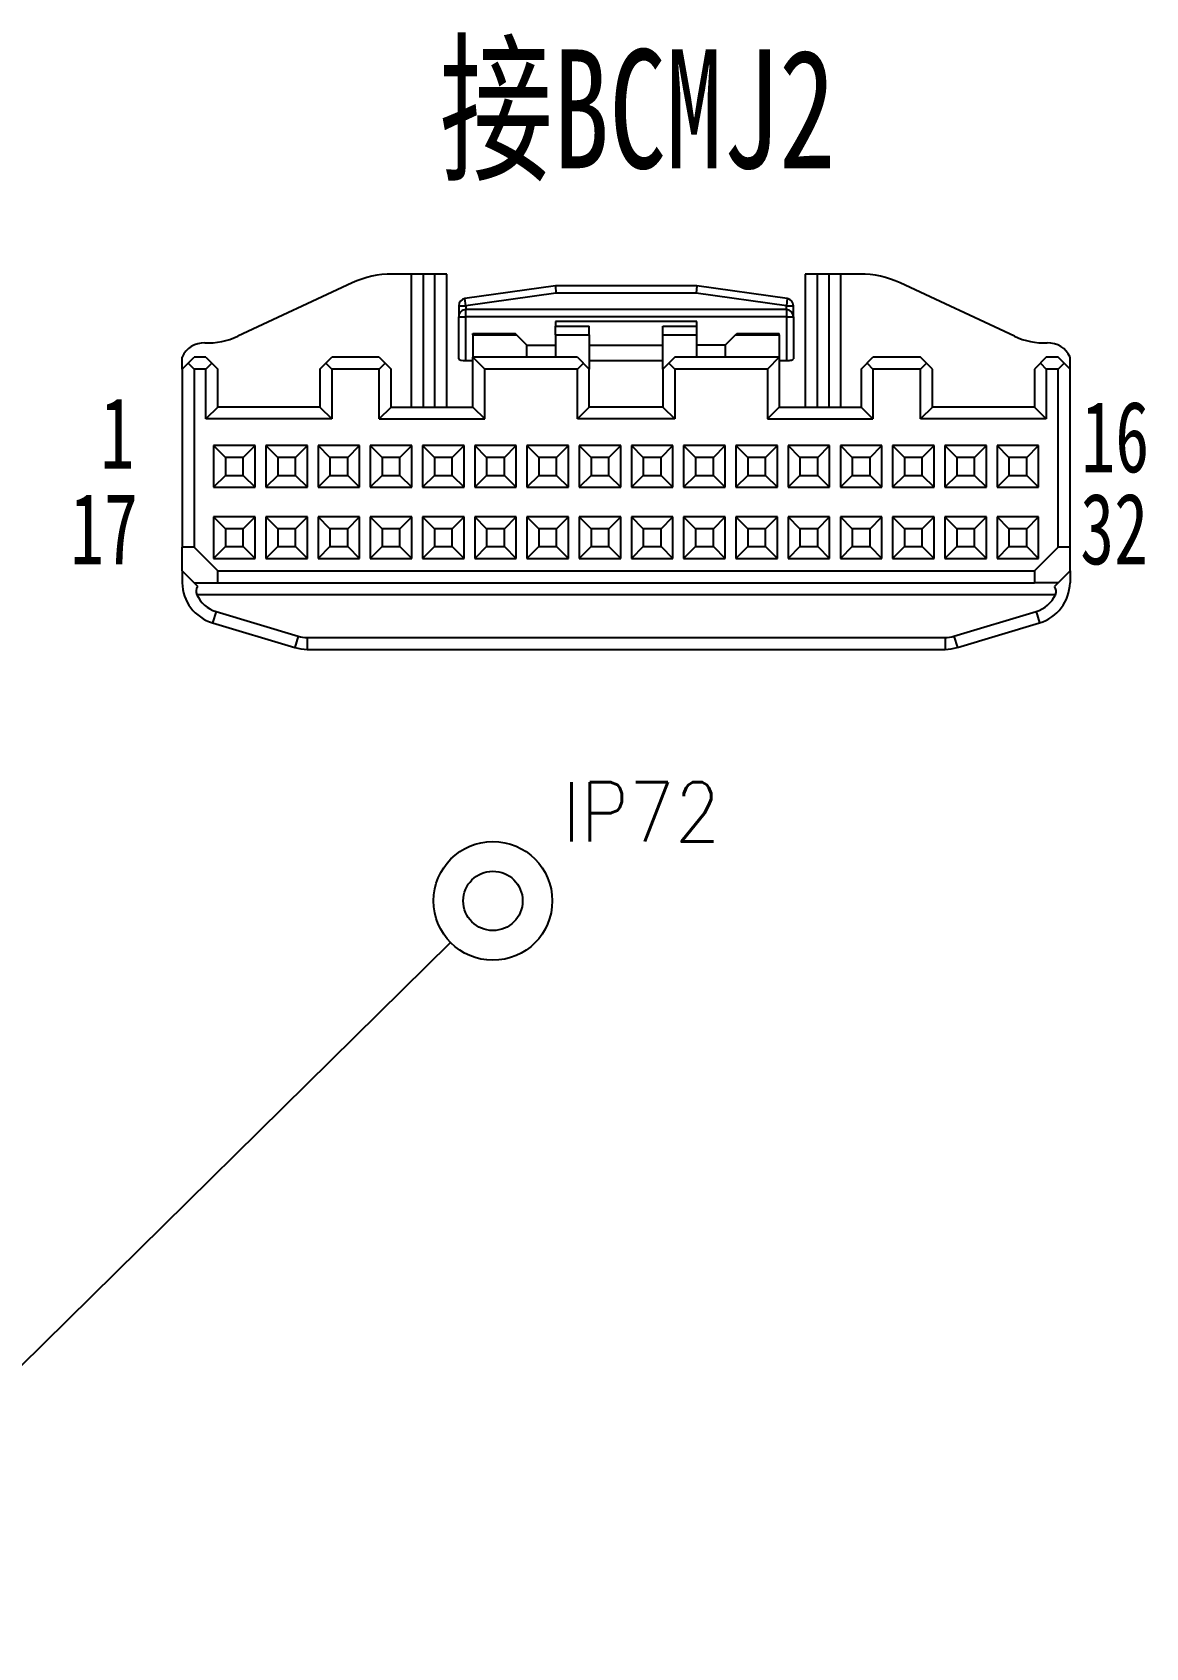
# Model space of a CAD drawing. Header units: inches. Extents: x 47316 to 59086, y 3141 to 11743.
# Drawn here: x 51170.3 to 51217.2, y 8782.5 to 8850.5 of the extents above; entities that cross this region are included whole.
import ezdxf

# ---------------------------------------------------------------- set-up
doc = ezdxf.new("R2010")
doc.units = ezdxf.units.IN
doc.header["$MEASUREMENT"] = 0
doc.layers.add('___SHELL', color=7, linetype='Continuous')
doc.styles.add('MtX_FangSong_GB2312', font='')
doc.styles.get("Standard").update_dxf_attribs({"font": ''})
doc.styles.get('MtX_FangSong_GB2312').set_extended_font_data('FangSong_GB2312')
doc.styles.get('Standard').set_extended_font_data('SimSun')
doc.linetypes.add('_VH_OTCON', pattern='A,0.0001,[7,VeSys.shx,S=0.1,R=0,X=0,Y=0],-0.4,[7,VeSys.shx,S=0.1,R=0,X=0,Y=0],-0.4,["X",Standard,S=1,R=0,X=-0.5,Y=-0.5],-0.0001,[7,VeSys.shx,S=0.1,R=0,X=0,Y=0],-0.4', length=1.2002)

msp = doc.modelspace()

# ---------------------------------------------------------------- linework, layer by layer
at = {"color": 0, "linetype": '_VH_OTCON', "lineweight": -2, "ltscale": 5}
msp.add_line((51119.373, 8744.693), (51187.951, 8812.199), dxfattribs=at)
at = {"color": 0, "linetype": 'Continuous', "lineweight": -2}
for radius in [2.5, 1.25]:
    msp.add_circle((51189.732, 8813.953), radius, dxfattribs=at)
at = {"layer": '___SHELL', "color": 0, "lineweight": -2, "ltscale": 0.02}
for p, q in [((51186.291, 8840.342), (51185.491, 8840.342)), ((51205.191, 8840.342), (51204.391, 8840.342))]:
    msp.add_line(p, q, dxfattribs=at)
at = {"layer": '___SHELL', "color": 0, "lineweight": -2, "ltscale": 0.0125}
for p, q in [((51187.791, 8840.342), (51186.291, 8840.342)), ((51204.391, 8840.342), (51202.891, 8840.342)), ((51176.641, 8836.342), (51176.641, 8836.842)), ((51177.641, 8836.842), (51177.141, 8836.842)), ((51191.166, 8836.842), (51191.166, 8837.342)), ((51199.516, 8837.342), (51199.516, 8836.842)), ((51213.541, 8836.842), (51213.041, 8836.842)), ((51214.041, 8836.342), (51214.041, 8836.842)), ((51177.641, 8836.342), (51177.141, 8836.342)), ((51213.541, 8836.342), (51213.041, 8836.342)), ((51177.141, 8828.842), (51176.641, 8828.842)), ((51214.041, 8828.842), (51213.541, 8828.842)), ((51178.141, 8827.342), (51178.141, 8827.842)), ((51212.541, 8827.842), (51212.541, 8827.342)), ((51178.067, 8826.136), (51177.923, 8825.657)), ((51212.614, 8826.136), (51212.758, 8825.657)), ((51181.531, 8825.097), (51181.387, 8824.618)), ((51181.905, 8825.042), (51181.905, 8824.542)), ((51208.776, 8825.042), (51208.776, 8824.542)), ((51209.15, 8825.097), (51209.294, 8824.618))]:
    msp.add_line(p, q, dxfattribs=at)
at = {"layer": '___SHELL', "color": 0, "lineweight": -2, "ltscale": 0.139999}
for p, q in [((51186.291, 8840.342), (51186.291, 8834.742)), ((51186.791, 8840.342), (51186.791, 8834.742)), ((51187.291, 8834.742), (51187.291, 8840.342)), ((51187.791, 8834.742), (51187.791, 8840.342)), ((51202.891, 8840.342), (51202.891, 8834.742)), ((51203.391, 8840.342), (51203.391, 8834.742)), ((51203.891, 8834.742), (51203.891, 8840.342)), ((51204.391, 8834.742), (51204.391, 8840.342))]:
    msp.add_line(p, q, dxfattribs=at)
at = {"layer": '___SHELL', "color": 0, "lineweight": -2, "ltscale": 0.13289}
for p, q in [((51183.8, 8839.967), (51178.982, 8837.721)), ((51211.699, 8837.721), (51206.881, 8839.967))]:
    msp.add_line(p, q, dxfattribs=at)
at = {"layer": '___SHELL', "color": 0, "lineweight": -2, "ltscale": 0.096357}
for p, q in [((51192.366, 8839.842), (51188.549, 8839.306)), ((51202.132, 8839.306), (51198.316, 8839.842))]:
    msp.add_line(p, q, dxfattribs=at)
at = {"layer": '___SHELL', "color": 0, "lineweight": -2, "ltscale": 0.095832}
for p, q in [((51192.386, 8839.542), (51188.591, 8839.009)), ((51202.091, 8839.009), (51198.295, 8839.542))]:
    msp.add_line(p, q, dxfattribs=at)
at = {"layer": '___SHELL', "color": 0, "lineweight": -2, "ltscale": 0.148749}
for p, q in [((51198.316, 8839.842), (51192.366, 8839.842)), ((51198.316, 8838.342), (51192.366, 8838.342))]:
    msp.add_line(p, q, dxfattribs=at)
at = {"layer": '___SHELL', "color": 0, "lineweight": -2, "ltscale": 0.007518}
for p, q in [((51192.366, 8839.842), (51192.386, 8839.542)), ((51198.316, 8839.842), (51198.295, 8839.542))]:
    msp.add_line(p, q, dxfattribs=at)
at = {"layer": '___SHELL', "color": 0, "lineweight": -2, "ltscale": 0.147702}
msp.add_line((51198.295, 8839.542), (51192.386, 8839.542), dxfattribs=at)
at = {"layer": '___SHELL', "color": 0, "lineweight": -2, "ltscale": 0.011663}
for p, q in [((51188.291, 8839.009), (51188.291, 8838.542)), ((51202.391, 8838.542), (51202.391, 8839.009))]:
    msp.add_line(p, q, dxfattribs=at)
at = {"layer": '___SHELL', "color": 0, "lineweight": -2, "ltscale": 0.0075}
for p, q in [((51188.291, 8839.009), (51188.591, 8839.009)), ((51188.591, 8838.542), (51188.591, 8838.842)), ((51202.091, 8839.009), (51202.391, 8839.009)), ((51202.091, 8838.842), (51202.091, 8838.542)), ((51188.291, 8838.542), (51188.591, 8838.542)), ((51202.091, 8838.542), (51202.391, 8838.542)), ((51188.591, 8836.699), (51188.891, 8836.699)), ((51201.791, 8836.699), (51202.091, 8836.699))]:
    msp.add_line(p, q, dxfattribs=at)
at = {"layer": '___SHELL', "color": 0, "lineweight": -2, "ltscale": 0.007499}
for p, q in [((51188.591, 8839.009), (51188.549, 8839.306)), ((51202.132, 8839.306), (51202.091, 8839.009))]:
    msp.add_line(p, q, dxfattribs=at)
at = {"layer": '___SHELL', "color": 0, "lineweight": -2, "ltscale": 0.004163}
for p, q in [((51188.591, 8839.009), (51188.591, 8838.842)), ((51202.091, 8838.842), (51202.091, 8839.009))]:
    msp.add_line(p, q, dxfattribs=at)
at = {"layer": '___SHELL', "color": 0, "lineweight": -2, "ltscale": 0.3375}
for p, q in [((51202.091, 8838.842), (51188.591, 8838.842)), ((51202.091, 8838.542), (51188.591, 8838.542))]:
    msp.add_line(p, q, dxfattribs=at)
at = {"layer": '___SHELL', "color": 0, "lineweight": -2, "ltscale": 0.044357}
for p, q in [((51188.291, 8836.768), (51188.291, 8838.542)), ((51202.391, 8838.542), (51202.391, 8836.768))]:
    msp.add_line(p, q, dxfattribs=at)
at = {"layer": '___SHELL', "color": 0, "lineweight": -2, "ltscale": 0.046072}
for p, q in [((51188.591, 8836.699), (51188.591, 8838.542)), ((51202.091, 8838.542), (51202.091, 8836.699))]:
    msp.add_line(p, q, dxfattribs=at)
at = {"layer": '___SHELL', "color": 0, "lineweight": -2, "ltscale": 0.005}
for p, q in [((51192.366, 8838.342), (51192.366, 8838.142)), ((51198.316, 8838.142), (51198.316, 8838.342))]:
    msp.add_line(p, q, dxfattribs=at)
at = {"layer": '___SHELL', "color": 0, "lineweight": -2, "ltscale": 0.035625}
for p, q in [((51192.366, 8838.142), (51193.791, 8838.142)), ((51196.891, 8838.142), (51198.316, 8838.142)), ((51192.366, 8837.78), (51193.791, 8837.78)), ((51196.891, 8837.78), (51198.316, 8837.78))]:
    msp.add_line(p, q, dxfattribs=at)
at = {"layer": '___SHELL', "color": 0, "lineweight": -2, "ltscale": 0.009042}
for p, q in [((51192.366, 8837.78), (51192.366, 8838.142)), ((51193.791, 8837.78), (51193.791, 8838.142)), ((51196.891, 8837.78), (51196.891, 8838.142)), ((51198.316, 8837.78), (51198.316, 8838.142))]:
    msp.add_line(p, q, dxfattribs=at)
at = {"layer": '___SHELL', "color": 0, "lineweight": -2, "ltscale": 0.001542}
for p, q in [((51188.891, 8837.78), (51188.891, 8837.842)), ((51201.791, 8837.78), (51201.791, 8837.842))]:
    msp.add_line(p, q, dxfattribs=at)
at = {"layer": '___SHELL', "color": 0, "lineweight": -2, "ltscale": 0.044376}
for p, q in [((51188.891, 8837.842), (51190.666, 8837.842)), ((51200.016, 8837.842), (51201.791, 8837.842))]:
    msp.add_line(p, q, dxfattribs=at)
at = {"layer": '___SHELL', "color": 0, "lineweight": -2, "ltscale": 0.023458}
for p, q in [((51188.891, 8837.78), (51188.891, 8836.842)), ((51192.366, 8837.78), (51192.366, 8836.842)), ((51198.316, 8836.842), (51198.316, 8837.78)), ((51201.791, 8837.78), (51201.791, 8836.842))]:
    msp.add_line(p, q, dxfattribs=at)
at = {"layer": '___SHELL', "color": 0, "lineweight": -2, "ltscale": 0.045918}
for p, q in [((51188.891, 8837.78), (51190.727, 8837.78)), ((51199.954, 8837.78), (51201.791, 8837.78))]:
    msp.add_line(p, q, dxfattribs=at)
at = {"layer": '___SHELL', "color": 0, "lineweight": -2, "ltscale": 0.002181}
for p, q in [((51190.727, 8837.78), (51190.666, 8837.842)), ((51200.016, 8837.842), (51199.954, 8837.78))]:
    msp.add_line(p, q, dxfattribs=at)
at = {"layer": '___SHELL', "color": 0, "lineweight": -2, "ltscale": 0.015497}
for p, q in [((51191.166, 8837.342), (51190.727, 8837.78)), ((51199.954, 8837.78), (51199.516, 8837.342))]:
    msp.add_line(p, q, dxfattribs=at)
at = {"layer": '___SHELL', "color": 0, "lineweight": -2, "ltscale": 0.035958}
for p, q in [((51193.791, 8837.78), (51193.791, 8836.342)), ((51196.891, 8836.342), (51196.891, 8837.78))]:
    msp.add_line(p, q, dxfattribs=at)
at = {"layer": '___SHELL', "color": 0, "lineweight": -2, "ltscale": 0.008839}
for p, q in [((51176.641, 8836.342), (51177.141, 8836.842)), ((51177.641, 8836.842), (51178.141, 8836.342)), ((51182.441, 8836.342), (51182.941, 8836.842)), ((51184.941, 8836.842), (51185.441, 8836.342)), ((51193.291, 8836.842), (51193.791, 8836.342)), ((51197.391, 8836.842), (51196.891, 8836.342)), ((51205.241, 8836.342), (51205.741, 8836.842)), ((51208.241, 8836.342), (51207.741, 8836.842)), ((51213.041, 8836.842), (51212.541, 8836.342)), ((51214.041, 8836.342), (51213.541, 8836.842)), ((51177.141, 8836.342), (51176.891, 8836.592)), ((51177.641, 8836.342), (51177.891, 8836.592)), ((51182.941, 8836.342), (51182.691, 8836.592)), ((51185.191, 8836.592), (51184.941, 8836.342)), ((51193.541, 8836.592), (51193.291, 8836.342)), ((51197.141, 8836.592), (51197.391, 8836.342)), ((51205.491, 8836.592), (51205.741, 8836.342)), ((51207.991, 8836.592), (51207.741, 8836.342)), ((51212.791, 8836.592), (51213.041, 8836.342)), ((51213.791, 8836.592), (51213.541, 8836.342))]:
    msp.add_line(p, q, dxfattribs=at)
at = {"layer": '___SHELL', "color": 0, "lineweight": -2, "ltscale": 0.05}
for p, q in [((51184.941, 8836.842), (51182.941, 8836.842)), ((51207.741, 8836.842), (51205.741, 8836.842)), ((51184.941, 8836.342), (51182.941, 8836.342)), ((51207.741, 8836.342), (51205.741, 8836.342))]:
    msp.add_line(p, q, dxfattribs=at)
at = {"layer": '___SHELL', "color": 0, "lineweight": -2, "ltscale": 0.110001}
for p, q in [((51193.291, 8836.842), (51188.891, 8836.842)), ((51201.791, 8836.842), (51197.391, 8836.842))]:
    msp.add_line(p, q, dxfattribs=at)
at = {"layer": '___SHELL', "color": 0, "lineweight": -2, "ltscale": 0.017678}
for p, q in [((51188.891, 8836.842), (51189.391, 8836.342)), ((51201.791, 8836.842), (51201.291, 8836.342)), ((51178.141, 8834.742), (51177.641, 8834.242)), ((51182.441, 8834.742), (51182.941, 8834.242)), ((51184.941, 8834.242), (51185.441, 8834.742)), ((51188.891, 8834.742), (51189.391, 8834.242)), ((51193.791, 8834.742), (51193.291, 8834.242)), ((51196.891, 8834.742), (51197.391, 8834.242)), ((51201.291, 8834.242), (51201.791, 8834.742)), ((51205.241, 8834.742), (51205.741, 8834.242)), ((51208.241, 8834.742), (51207.741, 8834.242)), ((51212.541, 8834.742), (51213.041, 8834.242)), ((51178.466, 8832.617), (51177.966, 8833.117)), ((51179.216, 8832.617), (51179.716, 8833.117)), ((51180.666, 8832.617), (51180.166, 8833.117)), ((51181.416, 8832.617), (51181.916, 8833.117)), ((51182.866, 8832.617), (51182.366, 8833.117)), ((51183.616, 8832.617), (51184.116, 8833.117)), ((51185.066, 8832.617), (51184.566, 8833.117)), ((51185.816, 8832.617), (51186.316, 8833.117)), ((51187.266, 8832.617), (51186.766, 8833.117)), ((51188.016, 8832.617), (51188.516, 8833.117)), ((51189.466, 8832.617), (51188.966, 8833.117)), ((51190.216, 8832.617), (51190.716, 8833.117)), ((51191.666, 8832.617), (51191.166, 8833.117)), ((51192.416, 8832.617), (51192.916, 8833.117)), ((51193.866, 8832.617), (51193.366, 8833.117)), ((51194.616, 8832.617), (51195.116, 8833.117)), ((51196.066, 8832.617), (51195.566, 8833.117)), ((51196.816, 8832.617), (51197.316, 8833.117)), ((51198.266, 8832.617), (51197.766, 8833.117)), ((51199.016, 8832.617), (51199.516, 8833.117)), ((51200.466, 8832.617), (51199.966, 8833.117)), ((51201.216, 8832.617), (51201.716, 8833.117)), ((51202.666, 8832.617), (51202.166, 8833.117)), ((51203.416, 8832.617), (51203.916, 8833.117)), ((51204.866, 8832.617), (51204.366, 8833.117)), ((51205.616, 8832.617), (51206.116, 8833.117)), ((51207.066, 8832.617), (51206.566, 8833.117)), ((51207.816, 8832.617), (51208.316, 8833.117)), ((51209.266, 8832.617), (51208.766, 8833.117)), ((51210.016, 8832.617), (51210.516, 8833.117)), ((51211.466, 8832.617), (51210.966, 8833.117)), ((51212.216, 8832.617), (51212.716, 8833.117)), ((51178.466, 8831.867), (51177.966, 8831.367)), ((51179.216, 8831.867), (51179.716, 8831.367)), ((51180.666, 8831.867), (51180.166, 8831.367)), ((51181.416, 8831.867), (51181.916, 8831.367)), ((51182.866, 8831.867), (51182.366, 8831.367)), ((51183.616, 8831.867), (51184.116, 8831.367)), ((51185.066, 8831.867), (51184.566, 8831.367)), ((51185.816, 8831.867), (51186.316, 8831.367)), ((51187.266, 8831.867), (51186.766, 8831.367)), ((51188.016, 8831.867), (51188.516, 8831.367)), ((51189.466, 8831.867), (51188.966, 8831.367)), ((51190.216, 8831.867), (51190.716, 8831.367)), ((51191.666, 8831.867), (51191.166, 8831.367)), ((51192.416, 8831.867), (51192.916, 8831.367)), ((51193.866, 8831.867), (51193.366, 8831.367)), ((51194.616, 8831.867), (51195.116, 8831.367)), ((51196.066, 8831.867), (51195.566, 8831.367)), ((51196.816, 8831.867), (51197.316, 8831.367)), ((51198.266, 8831.867), (51197.766, 8831.367)), ((51199.016, 8831.867), (51199.516, 8831.367)), ((51200.466, 8831.867), (51199.966, 8831.367)), ((51201.216, 8831.867), (51201.716, 8831.367)), ((51202.666, 8831.867), (51202.166, 8831.367)), ((51203.416, 8831.867), (51203.916, 8831.367)), ((51204.866, 8831.867), (51204.366, 8831.367)), ((51205.616, 8831.867), (51206.116, 8831.367)), ((51207.066, 8831.867), (51206.566, 8831.367)), ((51207.816, 8831.867), (51208.316, 8831.367)), ((51209.266, 8831.867), (51208.766, 8831.367)), ((51210.016, 8831.867), (51210.516, 8831.367)), ((51211.466, 8831.867), (51210.966, 8831.367)), ((51212.216, 8831.867), (51212.716, 8831.367)), ((51178.466, 8829.617), (51177.966, 8830.117)), ((51179.216, 8829.617), (51179.716, 8830.117)), ((51180.666, 8829.617), (51180.166, 8830.117)), ((51181.416, 8829.617), (51181.916, 8830.117)), ((51182.866, 8829.617), (51182.366, 8830.117)), ((51183.616, 8829.617), (51184.116, 8830.117)), ((51185.066, 8829.617), (51184.566, 8830.117)), ((51185.816, 8829.617), (51186.316, 8830.117)), ((51187.266, 8829.617), (51186.766, 8830.117)), ((51188.016, 8829.617), (51188.516, 8830.117)), ((51189.466, 8829.617), (51188.966, 8830.117)), ((51190.216, 8829.617), (51190.716, 8830.117)), ((51191.666, 8829.617), (51191.166, 8830.117)), ((51192.416, 8829.617), (51192.916, 8830.117)), ((51193.866, 8829.617), (51193.366, 8830.117)), ((51194.616, 8829.617), (51195.116, 8830.117)), ((51196.066, 8829.617), (51195.566, 8830.117)), ((51196.816, 8829.617), (51197.316, 8830.117)), ((51198.266, 8829.617), (51197.766, 8830.117)), ((51199.016, 8829.617), (51199.516, 8830.117)), ((51200.466, 8829.617), (51199.966, 8830.117)), ((51201.216, 8829.617), (51201.716, 8830.117)), ((51202.666, 8829.617), (51202.166, 8830.117)), ((51203.416, 8829.617), (51203.916, 8830.117)), ((51204.866, 8829.617), (51204.366, 8830.117)), ((51205.616, 8829.617), (51206.116, 8830.117)), ((51207.066, 8829.617), (51206.566, 8830.117)), ((51207.816, 8829.617), (51208.316, 8830.117)), ((51209.266, 8829.617), (51208.766, 8830.117)), ((51210.016, 8829.617), (51210.516, 8830.117)), ((51211.466, 8829.617), (51210.966, 8830.117)), ((51212.216, 8829.617), (51212.716, 8830.117)), ((51178.466, 8828.867), (51177.966, 8828.367)), ((51179.216, 8828.867), (51179.716, 8828.367)), ((51180.666, 8828.867), (51180.166, 8828.367)), ((51181.416, 8828.867), (51181.916, 8828.367)), ((51182.866, 8828.867), (51182.366, 8828.367)), ((51183.616, 8828.867), (51184.116, 8828.367)), ((51185.066, 8828.867), (51184.566, 8828.367)), ((51185.816, 8828.867), (51186.316, 8828.367)), ((51187.266, 8828.867), (51186.766, 8828.367)), ((51188.016, 8828.867), (51188.516, 8828.367)), ((51189.466, 8828.867), (51188.966, 8828.367)), ((51190.216, 8828.867), (51190.716, 8828.367)), ((51191.666, 8828.867), (51191.166, 8828.367)), ((51192.416, 8828.867), (51192.916, 8828.367)), ((51193.866, 8828.867), (51193.366, 8828.367)), ((51194.616, 8828.867), (51195.116, 8828.367)), ((51196.066, 8828.867), (51195.566, 8828.367)), ((51196.816, 8828.867), (51197.316, 8828.367)), ((51198.266, 8828.867), (51197.766, 8828.367)), ((51199.016, 8828.867), (51199.516, 8828.367)), ((51200.466, 8828.867), (51199.966, 8828.367)), ((51201.216, 8828.867), (51201.716, 8828.367)), ((51202.666, 8828.867), (51202.166, 8828.367)), ((51203.416, 8828.867), (51203.916, 8828.367)), ((51204.866, 8828.867), (51204.366, 8828.367)), ((51205.616, 8828.867), (51206.116, 8828.367)), ((51207.066, 8828.867), (51206.566, 8828.367)), ((51207.816, 8828.867), (51208.316, 8828.367)), ((51209.266, 8828.867), (51208.766, 8828.367)), ((51210.016, 8828.867), (51210.516, 8828.367)), ((51211.466, 8828.867), (51210.966, 8828.367)), ((51212.216, 8828.867), (51212.716, 8828.367)), ((51176.641, 8827.842), (51177.141, 8827.342)), ((51213.541, 8827.342), (51214.041, 8827.842))]:
    msp.add_line(p, q, dxfattribs=at)
at = {"layer": '___SHELL', "color": 0, "lineweight": -2, "ltscale": 0.052499}
for p, q in [((51188.891, 8834.742), (51188.891, 8836.842)), ((51201.791, 8836.842), (51201.791, 8834.742)), ((51177.641, 8834.242), (51177.641, 8836.342)), ((51182.941, 8836.342), (51182.941, 8834.242)), ((51184.941, 8834.242), (51184.941, 8836.342)), ((51189.391, 8834.242), (51189.391, 8836.342)), ((51193.291, 8834.242), (51193.291, 8836.342)), ((51197.391, 8836.342), (51197.391, 8834.242)), ((51201.291, 8836.342), (51201.291, 8834.242)), ((51205.741, 8836.342), (51205.741, 8834.242)), ((51207.741, 8834.242), (51207.741, 8836.342)), ((51213.041, 8836.342), (51213.041, 8834.242))]:
    msp.add_line(p, q, dxfattribs=at)
at = {"layer": '___SHELL', "color": 0, "lineweight": -2, "ltscale": 0.03}
for p, q in [((51191.166, 8837.342), (51192.366, 8837.342)), ((51199.516, 8837.342), (51198.316, 8837.342))]:
    msp.add_line(p, q, dxfattribs=at)
at = {"layer": '___SHELL', "color": 0, "lineweight": -2, "ltscale": 0.077499}
for p, q in [((51193.791, 8837.342), (51196.891, 8837.342)), ((51193.791, 8836.699), (51196.891, 8836.699)), ((51196.891, 8834.742), (51193.791, 8834.742))]:
    msp.add_line(p, q, dxfattribs=at)
at = {"layer": '___SHELL', "color": 0, "lineweight": -2, "ltscale": 0.1875}
for p, q in [((51176.641, 8836.342), (51176.641, 8828.842)), ((51177.141, 8836.342), (51177.141, 8828.842)), ((51213.541, 8828.842), (51213.541, 8836.342)), ((51214.041, 8828.842), (51214.041, 8836.342))]:
    msp.add_line(p, q, dxfattribs=at)
at = {"layer": '___SHELL', "color": 0, "lineweight": -2, "ltscale": 0.039999}
for p, q in [((51178.141, 8834.742), (51178.141, 8836.342)), ((51182.441, 8836.342), (51182.441, 8834.742)), ((51185.441, 8834.742), (51185.441, 8836.342)), ((51193.791, 8834.742), (51193.791, 8836.342)), ((51196.891, 8836.342), (51196.891, 8834.742)), ((51205.241, 8836.342), (51205.241, 8834.742)), ((51208.241, 8834.742), (51208.241, 8836.342)), ((51212.541, 8836.342), (51212.541, 8834.742))]:
    msp.add_line(p, q, dxfattribs=at)
at = {"layer": '___SHELL', "color": 0, "lineweight": -2, "ltscale": 0.097501}
for p, q in [((51193.291, 8836.342), (51189.391, 8836.342)), ((51201.291, 8836.342), (51197.391, 8836.342))]:
    msp.add_line(p, q, dxfattribs=at)
at = {"layer": '___SHELL', "color": 0, "lineweight": -2, "ltscale": 0.1075}
for p, q in [((51182.441, 8834.742), (51178.141, 8834.742)), ((51212.541, 8834.742), (51208.241, 8834.742))]:
    msp.add_line(p, q, dxfattribs=at)
at = {"layer": '___SHELL', "color": 0, "lineweight": -2, "ltscale": 0.08625}
for p, q in [((51185.441, 8834.742), (51188.891, 8834.742)), ((51201.791, 8834.742), (51205.241, 8834.742))]:
    msp.add_line(p, q, dxfattribs=at)
at = {"layer": '___SHELL', "color": 0, "lineweight": -2, "ltscale": 0.1325}
for p, q in [((51182.941, 8834.242), (51177.641, 8834.242)), ((51213.041, 8834.242), (51207.741, 8834.242))]:
    msp.add_line(p, q, dxfattribs=at)
at = {"layer": '___SHELL', "color": 0, "lineweight": -2, "ltscale": 0.11125}
for p, q in [((51184.941, 8834.242), (51189.391, 8834.242)), ((51201.291, 8834.242), (51205.741, 8834.242))]:
    msp.add_line(p, q, dxfattribs=at)
at = {"layer": '___SHELL', "color": 0, "lineweight": -2, "ltscale": 0.102499}
msp.add_line((51197.391, 8834.242), (51193.291, 8834.242), dxfattribs=at)
at = {"layer": '___SHELL', "color": 0, "lineweight": -2, "ltscale": 0.04375}
for p, q in [((51179.716, 8833.117), (51177.966, 8833.117)), ((51177.966, 8833.117), (51177.966, 8831.367)), ((51179.716, 8831.367), (51179.716, 8833.117)), ((51181.916, 8833.117), (51180.166, 8833.117)), ((51180.166, 8833.117), (51180.166, 8831.367)), ((51181.916, 8831.367), (51181.916, 8833.117)), ((51184.116, 8833.117), (51182.366, 8833.117)), ((51182.366, 8833.117), (51182.366, 8831.367)), ((51184.116, 8831.367), (51184.116, 8833.117)), ((51186.316, 8833.117), (51184.566, 8833.117)), ((51184.566, 8833.117), (51184.566, 8831.367)), ((51186.316, 8831.367), (51186.316, 8833.117)), ((51188.516, 8833.117), (51186.766, 8833.117)), ((51186.766, 8833.117), (51186.766, 8831.367)), ((51188.516, 8831.367), (51188.516, 8833.117)), ((51190.716, 8833.117), (51188.966, 8833.117)), ((51188.966, 8833.117), (51188.966, 8831.367)), ((51190.716, 8831.367), (51190.716, 8833.117)), ((51192.916, 8833.117), (51191.166, 8833.117)), ((51191.166, 8833.117), (51191.166, 8831.367)), ((51192.916, 8831.367), (51192.916, 8833.117)), ((51195.116, 8833.117), (51193.366, 8833.117)), ((51193.366, 8833.117), (51193.366, 8831.367)), ((51195.116, 8831.367), (51195.116, 8833.117)), ((51197.316, 8833.117), (51195.566, 8833.117)), ((51195.566, 8833.117), (51195.566, 8831.367)), ((51197.316, 8831.367), (51197.316, 8833.117)), ((51199.516, 8833.117), (51197.766, 8833.117)), ((51197.766, 8833.117), (51197.766, 8831.367)), ((51199.516, 8831.367), (51199.516, 8833.117)), ((51201.716, 8833.117), (51199.966, 8833.117)), ((51199.966, 8833.117), (51199.966, 8831.367)), ((51201.716, 8831.367), (51201.716, 8833.117)), ((51203.916, 8833.117), (51202.166, 8833.117)), ((51202.166, 8833.117), (51202.166, 8831.367)), ((51203.916, 8831.367), (51203.916, 8833.117)), ((51206.116, 8833.117), (51204.366, 8833.117)), ((51204.366, 8833.117), (51204.366, 8831.367)), ((51206.116, 8831.367), (51206.116, 8833.117)), ((51208.316, 8833.117), (51206.566, 8833.117)), ((51206.566, 8833.117), (51206.566, 8831.367)), ((51208.316, 8831.367), (51208.316, 8833.117)), ((51210.516, 8833.117), (51208.766, 8833.117)), ((51208.766, 8833.117), (51208.766, 8831.367)), ((51210.516, 8831.367), (51210.516, 8833.117)), ((51212.716, 8833.117), (51210.966, 8833.117)), ((51210.966, 8833.117), (51210.966, 8831.367)), ((51212.716, 8831.367), (51212.716, 8833.117)), ((51177.966, 8831.367), (51179.716, 8831.367)), ((51180.166, 8831.367), (51181.916, 8831.367)), ((51182.366, 8831.367), (51184.116, 8831.367)), ((51184.566, 8831.367), (51186.316, 8831.367)), ((51186.766, 8831.367), (51188.516, 8831.367)), ((51188.966, 8831.367), (51190.716, 8831.367)), ((51191.166, 8831.367), (51192.916, 8831.367)), ((51193.366, 8831.367), (51195.116, 8831.367)), ((51195.566, 8831.367), (51197.316, 8831.367)), ((51197.766, 8831.367), (51199.516, 8831.367)), ((51199.966, 8831.367), (51201.716, 8831.367)), ((51202.166, 8831.367), (51203.916, 8831.367)), ((51204.366, 8831.367), (51206.116, 8831.367)), ((51206.566, 8831.367), (51208.316, 8831.367)), ((51208.766, 8831.367), (51210.516, 8831.367)), ((51210.966, 8831.367), (51212.716, 8831.367)), ((51179.716, 8830.117), (51177.966, 8830.117)), ((51177.966, 8830.117), (51177.966, 8828.367)), ((51179.716, 8828.367), (51179.716, 8830.117)), ((51181.916, 8830.117), (51180.166, 8830.117)), ((51180.166, 8830.117), (51180.166, 8828.367)), ((51181.916, 8828.367), (51181.916, 8830.117)), ((51184.116, 8830.117), (51182.366, 8830.117)), ((51182.366, 8830.117), (51182.366, 8828.367)), ((51184.116, 8828.367), (51184.116, 8830.117)), ((51186.316, 8830.117), (51184.566, 8830.117)), ((51184.566, 8830.117), (51184.566, 8828.367)), ((51186.316, 8828.367), (51186.316, 8830.117)), ((51188.516, 8830.117), (51186.766, 8830.117)), ((51186.766, 8830.117), (51186.766, 8828.367)), ((51188.516, 8828.367), (51188.516, 8830.117)), ((51190.716, 8830.117), (51188.966, 8830.117)), ((51188.966, 8830.117), (51188.966, 8828.367)), ((51190.716, 8828.367), (51190.716, 8830.117)), ((51192.916, 8830.117), (51191.166, 8830.117)), ((51191.166, 8830.117), (51191.166, 8828.367)), ((51192.916, 8828.367), (51192.916, 8830.117)), ((51195.116, 8830.117), (51193.366, 8830.117)), ((51193.366, 8830.117), (51193.366, 8828.367)), ((51195.116, 8828.367), (51195.116, 8830.117)), ((51197.316, 8830.117), (51195.566, 8830.117)), ((51195.566, 8830.117), (51195.566, 8828.367)), ((51197.316, 8828.367), (51197.316, 8830.117)), ((51199.516, 8830.117), (51197.766, 8830.117)), ((51197.766, 8830.117), (51197.766, 8828.367)), ((51199.516, 8828.367), (51199.516, 8830.117)), ((51201.716, 8830.117), (51199.966, 8830.117)), ((51199.966, 8830.117), (51199.966, 8828.367)), ((51201.716, 8828.367), (51201.716, 8830.117)), ((51203.916, 8830.117), (51202.166, 8830.117)), ((51202.166, 8830.117), (51202.166, 8828.367)), ((51203.916, 8828.367), (51203.916, 8830.117)), ((51206.116, 8830.117), (51204.366, 8830.117)), ((51204.366, 8830.117), (51204.366, 8828.367)), ((51206.116, 8828.367), (51206.116, 8830.117)), ((51208.316, 8830.117), (51206.566, 8830.117)), ((51206.566, 8830.117), (51206.566, 8828.367)), ((51208.316, 8828.367), (51208.316, 8830.117)), ((51210.516, 8830.117), (51208.766, 8830.117)), ((51208.766, 8830.117), (51208.766, 8828.367)), ((51210.516, 8828.367), (51210.516, 8830.117)), ((51212.716, 8830.117), (51210.966, 8830.117)), ((51210.966, 8830.117), (51210.966, 8828.367)), ((51212.716, 8828.367), (51212.716, 8830.117)), ((51177.966, 8828.367), (51179.716, 8828.367)), ((51180.166, 8828.367), (51181.916, 8828.367)), ((51182.366, 8828.367), (51184.116, 8828.367)), ((51184.566, 8828.367), (51186.316, 8828.367)), ((51186.766, 8828.367), (51188.516, 8828.367)), ((51188.966, 8828.367), (51190.716, 8828.367)), ((51191.166, 8828.367), (51192.916, 8828.367)), ((51193.366, 8828.367), (51195.116, 8828.367)), ((51195.566, 8828.367), (51197.316, 8828.367)), ((51197.766, 8828.367), (51199.516, 8828.367)), ((51199.966, 8828.367), (51201.716, 8828.367)), ((51202.166, 8828.367), (51203.916, 8828.367)), ((51204.366, 8828.367), (51206.116, 8828.367)), ((51206.566, 8828.367), (51208.316, 8828.367)), ((51208.766, 8828.367), (51210.516, 8828.367)), ((51210.966, 8828.367), (51212.716, 8828.367))]:
    msp.add_line(p, q, dxfattribs=at)
at = {"layer": '___SHELL', "color": 0, "lineweight": -2, "ltscale": 0.01875}
for p, q in [((51179.216, 8832.617), (51178.466, 8832.617)), ((51178.466, 8832.617), (51178.466, 8831.867)), ((51179.216, 8831.867), (51179.216, 8832.617)), ((51181.416, 8832.617), (51180.666, 8832.617)), ((51180.666, 8832.617), (51180.666, 8831.867)), ((51181.416, 8831.867), (51181.416, 8832.617)), ((51183.616, 8832.617), (51182.866, 8832.617)), ((51182.866, 8832.617), (51182.866, 8831.867)), ((51183.616, 8831.867), (51183.616, 8832.617)), ((51185.816, 8832.617), (51185.066, 8832.617)), ((51185.066, 8832.617), (51185.066, 8831.867)), ((51185.816, 8831.867), (51185.816, 8832.617)), ((51188.016, 8832.617), (51187.266, 8832.617)), ((51187.266, 8832.617), (51187.266, 8831.867)), ((51188.016, 8831.867), (51188.016, 8832.617)), ((51190.216, 8832.617), (51189.466, 8832.617)), ((51189.466, 8832.617), (51189.466, 8831.867)), ((51190.216, 8831.867), (51190.216, 8832.617)), ((51192.416, 8832.617), (51191.666, 8832.617)), ((51191.666, 8832.617), (51191.666, 8831.867)), ((51192.416, 8831.867), (51192.416, 8832.617)), ((51194.616, 8832.617), (51193.866, 8832.617)), ((51193.866, 8832.617), (51193.866, 8831.867)), ((51194.616, 8831.867), (51194.616, 8832.617)), ((51196.816, 8832.617), (51196.066, 8832.617)), ((51196.066, 8832.617), (51196.066, 8831.867)), ((51196.816, 8831.867), (51196.816, 8832.617)), ((51199.016, 8832.617), (51198.266, 8832.617)), ((51198.266, 8832.617), (51198.266, 8831.867)), ((51199.016, 8831.867), (51199.016, 8832.617)), ((51201.216, 8832.617), (51200.466, 8832.617)), ((51200.466, 8832.617), (51200.466, 8831.867)), ((51201.216, 8831.867), (51201.216, 8832.617)), ((51203.416, 8832.617), (51202.666, 8832.617)), ((51202.666, 8832.617), (51202.666, 8831.867)), ((51203.416, 8831.867), (51203.416, 8832.617)), ((51205.616, 8832.617), (51204.866, 8832.617)), ((51204.866, 8832.617), (51204.866, 8831.867)), ((51205.616, 8831.867), (51205.616, 8832.617)), ((51207.816, 8832.617), (51207.066, 8832.617)), ((51207.066, 8832.617), (51207.066, 8831.867)), ((51207.816, 8831.867), (51207.816, 8832.617)), ((51210.016, 8832.617), (51209.266, 8832.617)), ((51209.266, 8832.617), (51209.266, 8831.867)), ((51210.016, 8831.867), (51210.016, 8832.617)), ((51212.216, 8832.617), (51211.466, 8832.617)), ((51211.466, 8832.617), (51211.466, 8831.867)), ((51212.216, 8831.867), (51212.216, 8832.617)), ((51178.466, 8831.867), (51179.216, 8831.867)), ((51180.666, 8831.867), (51181.416, 8831.867)), ((51182.866, 8831.867), (51183.616, 8831.867)), ((51185.066, 8831.867), (51185.816, 8831.867)), ((51187.266, 8831.867), (51188.016, 8831.867)), ((51189.466, 8831.867), (51190.216, 8831.867)), ((51191.666, 8831.867), (51192.416, 8831.867)), ((51193.866, 8831.867), (51194.616, 8831.867)), ((51196.066, 8831.867), (51196.816, 8831.867)), ((51198.266, 8831.867), (51199.016, 8831.867)), ((51200.466, 8831.867), (51201.216, 8831.867)), ((51202.666, 8831.867), (51203.416, 8831.867)), ((51204.866, 8831.867), (51205.616, 8831.867)), ((51207.066, 8831.867), (51207.816, 8831.867)), ((51209.266, 8831.867), (51210.016, 8831.867)), ((51211.466, 8831.867), (51212.216, 8831.867)), ((51179.216, 8829.617), (51178.466, 8829.617)), ((51178.466, 8829.617), (51178.466, 8828.867)), ((51179.216, 8828.867), (51179.216, 8829.617)), ((51181.416, 8829.617), (51180.666, 8829.617)), ((51180.666, 8829.617), (51180.666, 8828.867)), ((51181.416, 8828.867), (51181.416, 8829.617)), ((51183.616, 8829.617), (51182.866, 8829.617)), ((51182.866, 8829.617), (51182.866, 8828.867)), ((51183.616, 8828.867), (51183.616, 8829.617)), ((51185.816, 8829.617), (51185.066, 8829.617)), ((51185.066, 8829.617), (51185.066, 8828.867)), ((51185.816, 8828.867), (51185.816, 8829.617)), ((51188.016, 8829.617), (51187.266, 8829.617)), ((51187.266, 8829.617), (51187.266, 8828.867)), ((51188.016, 8828.867), (51188.016, 8829.617)), ((51190.216, 8829.617), (51189.466, 8829.617)), ((51189.466, 8829.617), (51189.466, 8828.867)), ((51190.216, 8828.867), (51190.216, 8829.617)), ((51192.416, 8829.617), (51191.666, 8829.617)), ((51191.666, 8829.617), (51191.666, 8828.867)), ((51192.416, 8828.867), (51192.416, 8829.617)), ((51194.616, 8829.617), (51193.866, 8829.617)), ((51193.866, 8829.617), (51193.866, 8828.867)), ((51194.616, 8828.867), (51194.616, 8829.617)), ((51196.816, 8829.617), (51196.066, 8829.617)), ((51196.066, 8829.617), (51196.066, 8828.867)), ((51196.816, 8828.867), (51196.816, 8829.617)), ((51199.016, 8829.617), (51198.266, 8829.617)), ((51198.266, 8829.617), (51198.266, 8828.867)), ((51199.016, 8828.867), (51199.016, 8829.617)), ((51201.216, 8829.617), (51200.466, 8829.617)), ((51200.466, 8829.617), (51200.466, 8828.867)), ((51201.216, 8828.867), (51201.216, 8829.617)), ((51203.416, 8829.617), (51202.666, 8829.617)), ((51202.666, 8829.617), (51202.666, 8828.867)), ((51203.416, 8828.867), (51203.416, 8829.617)), ((51205.616, 8829.617), (51204.866, 8829.617)), ((51204.866, 8829.617), (51204.866, 8828.867)), ((51205.616, 8828.867), (51205.616, 8829.617)), ((51207.816, 8829.617), (51207.066, 8829.617)), ((51207.066, 8829.617), (51207.066, 8828.867)), ((51207.816, 8828.867), (51207.816, 8829.617)), ((51210.016, 8829.617), (51209.266, 8829.617)), ((51209.266, 8829.617), (51209.266, 8828.867)), ((51210.016, 8828.867), (51210.016, 8829.617)), ((51212.216, 8829.617), (51211.466, 8829.617)), ((51211.466, 8829.617), (51211.466, 8828.867)), ((51212.216, 8828.867), (51212.216, 8829.617)), ((51178.466, 8828.867), (51179.216, 8828.867)), ((51180.666, 8828.867), (51181.416, 8828.867)), ((51182.866, 8828.867), (51183.616, 8828.867)), ((51185.066, 8828.867), (51185.816, 8828.867)), ((51187.266, 8828.867), (51188.016, 8828.867)), ((51189.466, 8828.867), (51190.216, 8828.867)), ((51191.666, 8828.867), (51192.416, 8828.867)), ((51193.866, 8828.867), (51194.616, 8828.867)), ((51196.066, 8828.867), (51196.816, 8828.867)), ((51198.266, 8828.867), (51199.016, 8828.867)), ((51200.466, 8828.867), (51201.216, 8828.867)), ((51202.666, 8828.867), (51203.416, 8828.867)), ((51204.866, 8828.867), (51205.616, 8828.867)), ((51207.066, 8828.867), (51207.816, 8828.867)), ((51209.266, 8828.867), (51210.016, 8828.867)), ((51211.466, 8828.867), (51212.216, 8828.867))]:
    msp.add_line(p, q, dxfattribs=at)
at = {"layer": '___SHELL', "color": 0, "lineweight": -2, "ltscale": 0.025}
for p, q in [((51176.641, 8827.842), (51176.641, 8828.842)), ((51214.041, 8827.842), (51214.041, 8828.842)), ((51177.141, 8827.342), (51178.141, 8827.342)), ((51213.541, 8827.342), (51212.541, 8827.342))]:
    msp.add_line(p, q, dxfattribs=at)
at = {"layer": '___SHELL', "color": 0, "lineweight": -2, "ltscale": 0.035355}
for p, q in [((51177.141, 8828.842), (51178.141, 8827.842)), ((51213.541, 8828.842), (51212.541, 8827.842))]:
    msp.add_line(p, q, dxfattribs=at)
at = {"layer": '___SHELL', "color": 0, "lineweight": -2, "ltscale": 0.012499}
for p, q in [((51176.641, 8827.842), (51176.641, 8827.342)), ((51214.041, 8827.842), (51214.04, 8827.342))]:
    msp.add_line(p, q, dxfattribs=at)
at = {"layer": '___SHELL', "color": 0, "lineweight": -2, "ltscale": 0.005468}
for p, q in [((51177.295, 8827.188), (51177.141, 8827.342)), ((51213.541, 8827.342), (51213.386, 8827.188))]:
    msp.add_line(p, q, dxfattribs=at)
at = {"layer": '___SHELL', "color": 0, "lineweight": -2}
for p, q in [((51178.141, 8827.842), (51212.541, 8827.842)), ((51178.141, 8827.342), (51212.541, 8827.342)), ((51213.423, 8826.842), (51177.258, 8826.842)), ((51181.905, 8825.042), (51208.776, 8825.042)), ((51181.905, 8824.542), (51208.776, 8824.542))]:
    msp.add_line(p, q, dxfattribs=at)
at = {"layer": '___SHELL', "color": 0, "lineweight": -2, "ltscale": 0.090418}
for p, q in [((51178.067, 8826.136), (51181.531, 8825.097)), ((51209.15, 8825.097), (51212.614, 8826.136)), ((51177.923, 8825.657), (51181.387, 8824.618)), ((51209.294, 8824.618), (51212.758, 8825.657))]:
    msp.add_line(p, q, dxfattribs=at)
at = {"layer": '___SHELL', "color": 0, "lineweight": -2}
for centre, radius, start, end in [((51185.491, 8836.342), 4, 90, 115), ((51205.191, 8836.342), 4, 65, 90), ((51188.591, 8839.009), 0.3, 98, 180.00001), ((51188.591, 8838.542), 0.3, 90, 180.00001), ((51202.091, 8838.542), 0.3, 0, 90), ((51202.091, 8839.009), 0.3, 0, 82), ((51177.557, 8836.443), 1, 87.74709, 156.47014), ((51177.715, 8840.44), 3, 267.74709, 295), ((51212.966, 8840.44), 3, 245, 272.25291), ((51213.124, 8836.443), 1, 23.52987, 92.25291), ((51178.441, 8827.381), 1.8, 181.24939, 253.30076), ((51212.241, 8827.381), 1.8, 286.69924, 358.75064), ((51177.545, 8826.986), 0.321, 141.19863, 206.64672), ((51178.441, 8827.381), 1.3, 204.50666, 253.30076), ((51212.241, 8827.381), 1.3, 286.69924, 335.49337), ((51213.136, 8826.986), 0.321, 333.35322, 38.80711), ((51181.905, 8826.342), 1.8, 253.30076, 270), ((51181.905, 8826.342), 1.3, 253.30076, 270), ((51208.776, 8826.342), 1.3, 270, 286.69924), ((51208.776, 8826.342), 1.8, 270, 286.69924)]:
    msp.add_arc(centre, radius, start, end, dxfattribs=at)
for centre, major_axis, start_param, end_param in [((51188.591, 8836.768), (0.3, 0), 3.141593, 4.712389), ((51202.091, 8836.768), (-0.3, 0), 1.570796, 3.141593)]:
    msp.add_ellipse(centre, major_axis=major_axis, ratio=0.228571, start_param=start_param, end_param=end_param, dxfattribs=at)

# ---------------------------------------------------------------- texts
at = {"color": 0, "lineweight": -2, "style": 'MtX_FangSong_GB2312', "width": 0.7}
msp.add_text('接BCMJ2', height=5, rotation=360, dxfattribs=at).set_placement((51187.481, 8844.795))
at = {"color": 21, "linetype": 'Continuous', "lineweight": 15, "insert": (51192.661, 8818.953), "char_height": 2.5, "width": 7.39286, "attachment_point": 1}
msp.add_mtext('\\Fromans.shx;\\W0.9000000000;\\T1.0000000000;\\o\\lIP72', dxfattribs=at)
at = {"layer": '___SHELL', "color": 0, "lineweight": -2, "style": 'MtX_FangSong_GB2312', "width": 0.7}
for s, p in [('1', (51173.198, 8832.15)), ('16', (51214.518, 8831.996)), ('17', (51171.922, 8828.121)), ('32', (51214.472, 8828.121))]:
    msp.add_text(s, height=3, dxfattribs=at).set_placement(p)

doc.saveas('drawing.dxf')
